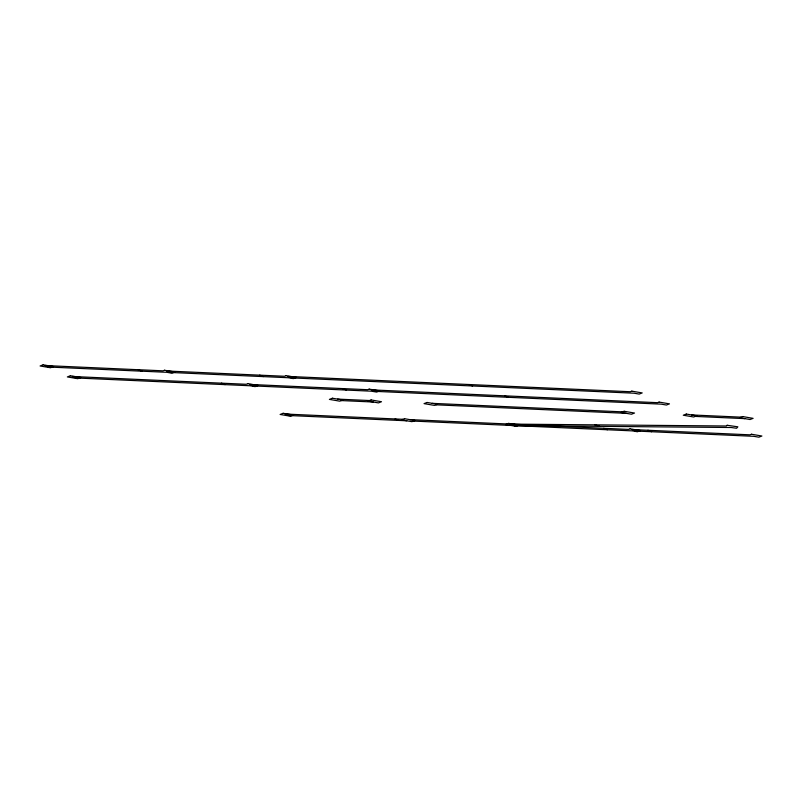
<?xml version="1.0" encoding="UTF-8"?>
<svg xmlns="http://www.w3.org/2000/svg" width="802" height="802" viewBox="0 0 802 802"><rect width="100%" height="100%" fill="white"/><g stroke="black" fill="none" stroke-linecap="round" stroke-linejoin="round"><path stroke-width="1.2" d="M337.632 399.105L369.592 400.539M432.278 403.346L622.623 411.857M691.514 414.935L741.208 417.16M341.301 400.579L373.261 402.013M435.957 404.82L626.292 413.331M695.194 416.418L744.878 418.634M403.065 419.306L284.991 414.022L288.67 415.506L406.744 420.789M409.782 419.606L507.125 423.967M413.451 421.08L510.804 425.441M594.994 424.849L599.736 426.353M647.906 430.263L651.585 431.737M603.716 428.288L607.395 429.762M504.739 395.837L508.408 397.311M468.879 384.509L472.558 385.983M342.845 388.599L346.514 390.073M395.145 418.955L398.825 420.428M259.637 375.146L263.317 376.619M221.412 383.166L225.081 384.639M138.205 369.712L141.884 371.196M727.133 425.271L726.492 425.992L509.952 424.098L514.683 425.601L731.223 427.506L736.597 428.278L737.88 426.824L727.133 425.271M43.138 364.81L40.1 365.983L50.486 367.757L53.523 366.584L43.138 364.81M70.396 375.747L67.358 376.93L77.754 378.704L80.791 377.531L70.396 375.747M164.57 370.243L163.047 370.825L44.972 365.542L48.651 367.025L166.726 372.298L171.919 373.191L174.956 372.018L164.57 370.243M247.768 383.687L246.254 384.278L72.24 376.489L75.909 377.963L249.933 385.752L255.126 386.634L258.164 385.461L247.768 383.687M286.003 375.677L284.479 376.258L166.405 370.975L170.084 372.449L288.159 377.732L293.352 378.624L296.389 377.451L286.003 375.677M283.156 413.291L280.119 414.464L290.504 416.238L293.542 415.065L283.156 413.291M332.439 398.223L329.401 399.396L339.787 401.17L342.825 399.998L332.439 398.223M369.201 389.12L367.687 389.702L249.612 384.429L253.282 385.902L371.356 391.186L376.559 392.068L379.597 390.895L369.201 389.12M371.105 399.947L368.068 401.12L378.464 402.905L381.501 401.722L371.105 399.947M427.085 402.454L424.047 403.627L434.433 405.401L437.471 404.228L427.085 402.454M404.589 418.724L401.551 419.897L411.937 421.672L414.975 420.499L404.589 418.724M508.648 423.376L505.611 424.549L515.997 426.323L519.034 425.15L508.648 423.376M631.826 391.145L630.302 391.727L287.838 376.409L291.517 377.882L633.981 393.201L639.174 394.093L642.212 392.92L631.826 391.145M624.136 411.266L621.099 412.449L631.495 414.223L634.532 413.04L624.136 411.266M659.084 402.083L657.56 402.674L371.045 389.852L374.714 391.336L661.239 404.148L666.432 405.04L669.469 403.857L659.084 402.083M630.081 428.809L628.557 429.401L510.483 424.118L514.162 425.591L632.237 430.875L637.43 431.757L640.467 430.584L630.081 428.809M686.322 414.053L683.284 415.225L693.68 417L696.717 415.827L686.322 414.053M742.722 416.569L739.685 417.752L750.071 419.526L753.108 418.353L742.722 416.569M751.514 434.243L749.99 434.824L631.916 429.551L635.595 431.025L753.669 436.308L758.862 437.19L761.9 436.017L751.514 434.243"/></g></svg>
